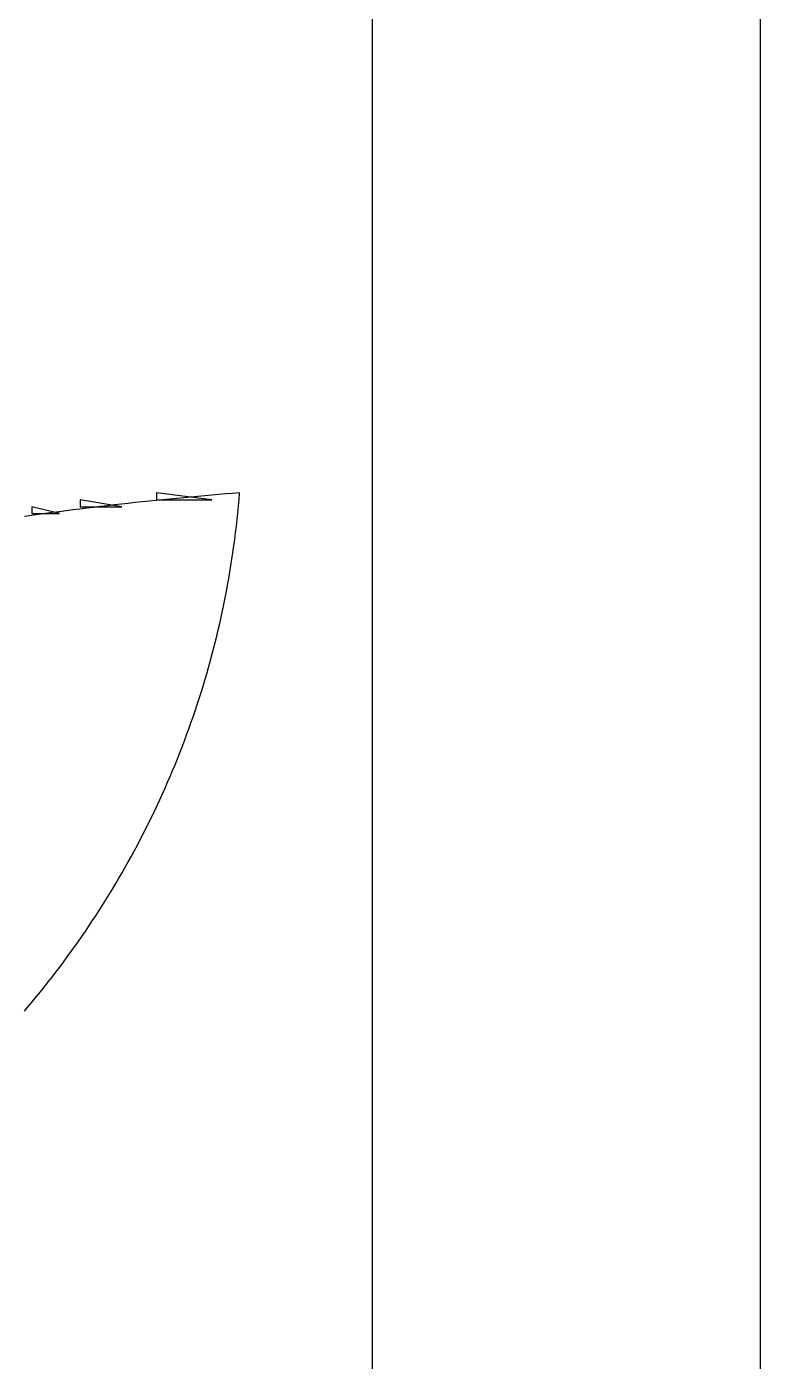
# Model space of a CAD drawing. Header units: millimetres. Extents: x 56222 to 3066687, y -650199 to -121287.
# Drawn here: x 140531.219 to 140533.109, y -185744.414 to -185740.973 of the extents above; entities that cross this region are included whole.
import ezdxf

# ---------------------------------------------------------------- set-up
doc = ezdxf.new("R2010")
doc.units = ezdxf.units.MM
doc.header["$MEASUREMENT"] = 0
doc.layers.add('$TD_AUDIT_GENERATED_(A0BDF17)', color=32, linetype='Continuous', lineweight=30)

msp = doc.modelspace()

# ---------------------------------------------------------------- linework, layer by layer
at = {"layer": '$TD_AUDIT_GENERATED_(A0BDF17)', "linetype": 'Continuous', "lineweight": 25, "ltscale": 2}
for p, q in [((140533.1086, -185729.7004), (140533.1085, -185768.2909)), ((140532.1085, -185739.3706), (140532.1085, -185746.9561)), ((140531.553, -185742.1744), (140531.553, -185742.1922)), ((140531.6957, -185742.1922), (140531.553, -185742.1744)), ((140531.713, -185742.1788), (140531.6951, -185742.1804)), ((140531.731, -185742.1773), (140531.713, -185742.1788)), ((140531.749, -185742.1758), (140531.731, -185742.1773)), ((140531.7671, -185742.1744), (140531.749, -185742.1758)), ((140531.7656, -185742.1917), (140531.7671, -185742.1744)), ((140531.2318, -185742.2101), (140531.2318, -185742.2279)), ((140531.3032, -185742.2279), (140531.2318, -185742.2101)), ((140531.3567, -185742.1922), (140531.3567, -185742.2101)), ((140531.4637, -185742.2101), (140531.3567, -185742.1922)), ((140531.3567, -185742.2101), (140531.4637, -185742.2101)), ((140531.3911, -185742.2119), (140531.3733, -185742.2141)), ((140531.4089, -185742.2098), (140531.3911, -185742.2119)), ((140531.4267, -185742.2077), (140531.4089, -185742.2098)), ((140531.4446, -185742.2056), (140531.4267, -185742.2077)), ((140531.4624, -185742.2036), (140531.4446, -185742.2056)), ((140531.4802, -185742.2016), (140531.4624, -185742.2036)), ((140531.4981, -185742.1996), (140531.4802, -185742.2016)), ((140531.5159, -185742.1977), (140531.4981, -185742.1996)), ((140531.5338, -185742.1958), (140531.5159, -185742.1977)), ((140531.5517, -185742.1939), (140531.5338, -185742.1958)), ((140531.5695, -185742.1921), (140531.5517, -185742.1939)), ((140531.553, -185742.1922), (140531.6957, -185742.1922)), ((140531.5874, -185742.1903), (140531.5695, -185742.1921)), ((140531.6053, -185742.1886), (140531.5874, -185742.1903)), ((140531.6233, -185742.1869), (140531.6053, -185742.1886)), ((140531.6412, -185742.1852), (140531.6233, -185742.1869)), ((140531.6591, -185742.1835), (140531.6412, -185742.1852)), ((140531.6771, -185742.1819), (140531.6591, -185742.1835)), ((140531.6951, -185742.1804), (140531.6771, -185742.1819)), ((140531.7624, -185742.2261), (140531.7641, -185742.2089)), ((140531.7641, -185742.2089), (140531.7656, -185742.1917)), ((140531.231, -185742.2327), (140531.2132, -185742.2352)), ((140531.2488, -185742.2303), (140531.231, -185742.2327)), ((140531.2318, -185742.2279), (140531.3032, -185742.2279)), ((140531.2666, -185742.2278), (140531.2488, -185742.2303)), ((140531.2844, -185742.2255), (140531.2666, -185742.2278)), ((140531.3021, -185742.2231), (140531.2844, -185742.2255)), ((140531.3199, -185742.2208), (140531.3021, -185742.2231)), ((140531.3377, -185742.2185), (140531.3199, -185742.2208)), ((140531.3555, -185742.2163), (140531.3377, -185742.2185)), ((140531.3733, -185742.2141), (140531.3555, -185742.2163)), ((140531.7587, -185742.2603), (140531.7606, -185742.2432)), ((140531.7606, -185742.2432), (140531.7624, -185742.2261)), ((140531.7545, -185742.2944), (140531.7567, -185742.2774)), ((140531.7567, -185742.2774), (140531.7587, -185742.2603)), ((140531.7498, -185742.3283), (140531.7522, -185742.3113)), ((140531.7522, -185742.3113), (140531.7545, -185742.2944)), ((140531.7447, -185742.362), (140531.7473, -185742.3452)), ((140531.7473, -185742.3452), (140531.7498, -185742.3283)), ((140531.7391, -185742.3955), (140531.7419, -185742.3788)), ((140531.7419, -185742.3788), (140531.7447, -185742.362)), ((140531.733, -185742.4289), (140531.7361, -185742.4122)), ((140531.7361, -185742.4122), (140531.7391, -185742.3955)), ((140531.7264, -185742.4621), (140531.7298, -185742.4455)), ((140531.7298, -185742.4455), (140531.733, -185742.4289)), ((140531.7194, -185742.4951), (140531.723, -185742.4786)), ((140531.723, -185742.4786), (140531.7264, -185742.4621)), ((140531.712, -185742.5279), (140531.7157, -185742.5115)), ((140531.7157, -185742.5115), (140531.7194, -185742.4951)), ((140531.704, -185742.5605), (140531.708, -185742.5442)), ((140531.708, -185742.5442), (140531.712, -185742.5279)), ((140531.6957, -185742.5929), (140531.6999, -185742.5767)), ((140531.6999, -185742.5767), (140531.704, -185742.5605)), ((140531.6823, -185742.6411), (140531.6868, -185742.6251)), ((140531.6868, -185742.6251), (140531.6913, -185742.609)), ((140531.6913, -185742.609), (140531.6957, -185742.5929)), ((140531.6728, -185742.673), (140531.6776, -185742.6571)), ((140531.6776, -185742.6571), (140531.6823, -185742.6411)), ((140531.6629, -185742.7048), (140531.6679, -185742.6889)), ((140531.6679, -185742.6889), (140531.6728, -185742.673)), ((140531.6525, -185742.7363), (140531.6577, -185742.7205)), ((140531.6577, -185742.7205), (140531.6629, -185742.7048)), ((140531.6417, -185742.7675), (140531.6472, -185742.7519)), ((140531.6472, -185742.7519), (140531.6525, -185742.7363)), ((140531.6305, -185742.7986), (140531.6362, -185742.7831)), ((140531.6362, -185742.7831), (140531.6417, -185742.7675)), ((140531.6129, -185742.8448), (140531.6189, -185742.8295)), ((140531.6189, -185742.8295), (140531.6248, -185742.8141)), ((140531.6248, -185742.8141), (140531.6305, -185742.7986)), ((140531.6007, -185742.8754), (140531.6069, -185742.8601)), ((140531.6069, -185742.8601), (140531.6129, -185742.8448)), ((140531.588, -185742.9057), (140531.5944, -185742.8905)), ((140531.5944, -185742.8905), (140531.6007, -185742.8754)), ((140531.5683, -185742.9507), (140531.575, -185742.9357)), ((140531.575, -185742.9357), (140531.5815, -185742.9207)), ((140531.5815, -185742.9207), (140531.588, -185742.9057)), ((140531.5546, -185742.9804), (140531.5615, -185742.9656)), ((140531.5615, -185742.9656), (140531.5683, -185742.9507)), ((140531.5405, -185743.0099), (140531.5476, -185742.9952)), ((140531.5476, -185742.9952), (140531.5546, -185742.9804)), ((140531.5261, -185743.0392), (140531.5333, -185743.0246)), ((140531.5333, -185743.0246), (140531.5405, -185743.0099)), ((140531.5036, -185743.0827), (140531.5112, -185743.0682)), ((140531.5112, -185743.0682), (140531.5187, -185743.0538)), ((140531.5187, -185743.0538), (140531.5261, -185743.0392)), ((140531.4882, -185743.1113), (140531.4959, -185743.097)), ((140531.4959, -185743.097), (140531.5036, -185743.0827)), ((140531.4643, -185743.1539), (140531.4723, -185743.1398)), ((140531.4723, -185743.1398), (140531.4803, -185743.1256)), ((140531.4803, -185743.1256), (140531.4882, -185743.1113)), ((140531.4479, -185743.1819), (140531.4561, -185743.1679)), ((140531.4561, -185743.1679), (140531.4643, -185743.1539)), ((140531.4226, -185743.2235), (140531.4311, -185743.2097)), ((140531.4311, -185743.2097), (140531.4396, -185743.1959)), ((140531.4396, -185743.1959), (140531.4479, -185743.1819)), ((140531.4053, -185743.251), (140531.414, -185743.2373)), ((140531.414, -185743.2373), (140531.4226, -185743.2235)), ((140531.3786, -185743.2916), (140531.3876, -185743.2781)), ((140531.3876, -185743.2781), (140531.3965, -185743.2646)), ((140531.3965, -185743.2646), (140531.4053, -185743.251)), ((140531.3604, -185743.3184), (140531.3696, -185743.305)), ((140531.3696, -185743.305), (140531.3786, -185743.2916)), ((140531.3324, -185743.358), (140531.3418, -185743.3449)), ((140531.3418, -185743.3449), (140531.3512, -185743.3317)), ((140531.3512, -185743.3317), (140531.3604, -185743.3184)), ((140531.3133, -185743.3841), (140531.3229, -185743.3711)), ((140531.3229, -185743.3711), (140531.3324, -185743.358)), ((140531.284, -185743.4228), (140531.2939, -185743.4099)), ((140531.2939, -185743.4099), (140531.3036, -185743.3971)), ((140531.3036, -185743.3971), (140531.3133, -185743.3841)), ((140531.254, -185743.4608), (140531.2641, -185743.4482)), ((140531.2641, -185743.4482), (140531.2741, -185743.4355)), ((140531.2741, -185743.4355), (140531.284, -185743.4228)), ((140531.2231, -185743.4981), (140531.2335, -185743.4858)), ((140531.2335, -185743.4858), (140531.2438, -185743.4733)), ((140531.2438, -185743.4733), (140531.254, -185743.4608)), ((140531.2127, -185743.5105), (140531.2231, -185743.4981))]:
    msp.add_line(p, q, dxfattribs=at)

doc.saveas('drawing.dxf')
